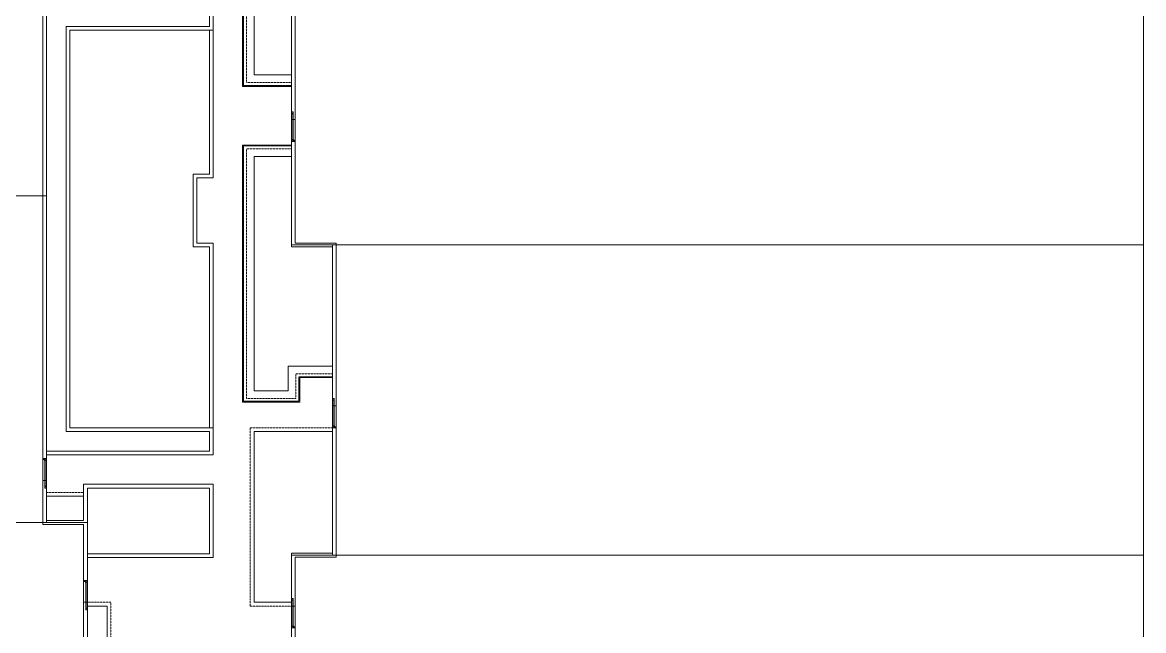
# Model space of a CAD drawing. Header units: metres. Extents: x 5205117 to 5948571, y 646915 to 1143748.
# Drawn here: x 5527178 to 5595824, y 726729 to 763978 of the extents above; entities that cross this region are included whole.
import ezdxf

# ---------------------------------------------------------------- set-up
doc = ezdxf.new("R2010")
doc.units = ezdxf.units.M
doc.header["$MEASUREMENT"] = 0
doc.linetypes.add('DASHED', pattern=[0.75, 0.5, -0.25])
doc.linetypes.add('HIDDEN', pattern=[0.375, 0.25, -0.125])
doc.layers.get('0').update_dxf_attribs({"color": 1, "linetype": 'DASHED', "lineweight": 30})
for name, color, linetype, lineweight in [('A-Door', 3, 'Continuous', 15), ('A-Dotted', 43, 'DASHED', 5), ('A-Elevation 1', 4, 'Continuous', 13), ('A-Elevation 2', 163, 'Continuous', 9), ('A-Elevation 3', 251, 'Continuous', 5), ('A-Hidden', 2, 'HIDDEN', 5), ('PLOT', 7, 'Continuous', 5), ('road', 7, 'Continuous', 9)]:
    doc.layers.add(name, color=color, linetype=linetype, lineweight=lineweight)

# ---------------------------------------------------------------- blocks, each defined once
blk = doc.blocks.new('A$C7DF671ED')
at = {"layer": 'A-Door'}
for p, q in [((-8, 1699), (-9, 1698)), ((-9, 1698), (-9, 1697)), ((-9, 1697), (-9, 1696)), ((-9, 1696), (-9, 1695)), ((-9, 1695), (-9, 1693)), ((-9, 1693), (-8, 1693)), ((-7, 1700), (-8, 1699)), ((-7, 1698), (-8, 1698)), ((-8, 1698), (-8, 1698)), ((-8, 1698), (-8, 1697)), ((-8, 1697), (-8, 1697)), ((-8, 1697), (-8, 1697)), ((-8, 1697), (-8, 1697)), ((-8, 1697), (-8, 1696)), ((-8, 1696), (-8, 1696)), ((-8, 1696), (-8, 1695)), ((-8, 1696), (-8, 1696)), ((-8, 1696), (-8, 1696)), ((-8, 1696), (-8, 1696)), ((-8, 1695), (-8, 1695)), ((-8, 1695), (-8, 1695)), ((-8, 1695), (-8, 1695)), ((-8, 1695), (-8, 1694)), ((-8, 1694), (-8, 1694)), ((-8, 1694), (-8, 1694)), ((-7, 1694), (-8, 1694)), ((-8, 1693), (-7, 1692)), ((-6, 1700), (-7, 1700)), ((-6, 1699), (-7, 1699)), ((-7, 1699), (-7, 1698)), ((-7, 1698), (-7, 1698)), ((-7, 1698), (-7, 1698)), ((-7, 1698), (-7, 1698)), ((-7, 1698), (-7, 1698)), ((-7, 1694), (-7, 1693)), ((-7, 1694), (-7, 1694)), ((-7, 1693), (-7, 1693)), ((-7, 1693), (-7, 1693)), ((-7, 1693), (-7, 1693)), ((-7, 1693), (-7, 1693)), ((-7, 1693), (-6, 1693)), ((-7, 1692), (-6, 1691)), ((-5, 1700), (-6, 1700)), ((-6, 1699), (-6, 1699)), ((-5, 1699), (-6, 1699)), ((-6, 1699), (-6, 1699)), ((-6, 1699), (-6, 1699)), ((-6, 1699), (-6, 1699)), ((-6, 1693), (-6, 1692)), ((-6, 1693), (-6, 1693)), ((-6, 1693), (-6, 1693)), ((-6, 1693), (-6, 1693)), ((-6, 1692), (-5, 1692)), ((-6, 1691), (-5, 1691)), ((-5, 1738), (0, 1738)), ((-5, 1738), (-5, 1733)), ((-5, 1733), (0, 1733)), ((-5, 1733), (-5, 1723)), ((-5, 1723), (0, 1723)), ((-5, 1723), (-5, 1718)), ((-5, 1718), (0, 1718)), ((-5, 1709), (-5, 1718)), ((-5, 1709), (0, 1709)), ((-5, 1709), (-5, 1700)), ((-5, 1700), (0, 1700)), ((-3, 1700), (-5, 1700)), ((-4, 1699), (-5, 1699)), ((-5, 1699), (-5, 1699)), ((-5, 1699), (-5, 1699)), ((-5, 1699), (-5, 1699)), ((-5, 1692), (-5, 1692)), ((-5, 1692), (-5, 1692)), ((-5, 1692), (-5, 1692)), ((-5, 1692), (-4, 1692)), ((-5, 1691), (-3, 1691)), ((-5, 1691), (-5, 1683)), ((0, 1691), (-5, 1691)), ((0, 1683), (-5, 1683)), ((-5, 1683), (-5, 1674)), ((0, 1674), (-5, 1674)), ((-5, 1674), (-5, 1668)), ((0, 1668), (-5, 1668)), ((-5, 1668), (-5, 1659)), ((0, 1659), (-5, 1659)), ((-5, 1659), (-5, 1654)), ((0, 1654), (-5, 1654)), ((-4, 1699), (-4, 1699)), ((-4, 1699), (-4, 1699)), ((-4, 1699), (-4, 1699)), ((-3, 1699), (-4, 1699)), ((-4, 1699), (-4, 1699)), ((-4, 1692), (-3, 1693)), ((-4, 1692), (-4, 1692)), ((-4, 1692), (-4, 1692)), ((-4, 1692), (-4, 1692)), ((-2, 1700), (-3, 1700)), ((-3, 1699), (-3, 1699)), ((-3, 1699), (-3, 1699)), ((-2, 1698), (-3, 1699)), ((-3, 1699), (-3, 1699)), ((-3, 1699), (-3, 1699)), ((-3, 1693), (-3, 1693)), ((-3, 1693), (-3, 1693)), ((-3, 1693), (-3, 1693)), ((-3, 1693), (-3, 1693)), ((-3, 1693), (-2, 1693)), ((-3, 1691), (-2, 1692)), ((-1, 1699), (-2, 1700)), ((-2, 1697), (-2, 1698)), ((-2, 1698), (-2, 1698)), ((-2, 1698), (-2, 1698)), ((-2, 1698), (-2, 1698)), ((-2, 1698), (-2, 1698)), ((-2, 1698), (-2, 1698)), ((-1, 1697), (-2, 1697)), ((-2, 1694), (-1, 1695)), ((-2, 1693), (-2, 1694)), ((-2, 1694), (-2, 1694)), ((-2, 1694), (-2, 1694)), ((-2, 1694), (-2, 1694)), ((-2, 1694), (-2, 1694)), ((-2, 1692), (-1, 1693)), ((-2, 1693), (-2, 1693)), ((-2, 1693), (-2, 1693)), ((-1, 1698), (-1, 1699)), ((0, 1697), (-1, 1698)), ((-1, 1696), (-1, 1697)), ((-1, 1697), (-1, 1697)), ((-1, 1697), (-1, 1697)), ((-1, 1697), (-1, 1697)), ((-1, 1696), (-1, 1696)), ((-1, 1696), (-1, 1696)), ((-1, 1695), (-1, 1696)), ((-1, 1696), (-1, 1696)), ((-1, 1693), (0, 1695)), ((-1, 1695), (-1, 1695)), ((-1, 1695), (-1, 1695)), ((-1, 1695), (-1, 1695)), ((-1, 1695), (-1, 1695)), ((-1, 1693), (-1, 1693)), ((0, 1800), (74, 1800)), ((0, 1738), (0, 1800)), ((0, 1738), (0, 1733)), ((0, 1723), (0, 1733)), ((0, 1718), (0, 1723)), ((0, 1709), (0, 1718)), ((0, 1700), (0, 1709)), ((74, 1700), (0, 1700)), ((0, 1696), (0, 1700)), ((0, 1696), (0, 1697)), ((0, 1695), (0, 1696)), ((0, 1693), (0, 1696)), ((0, 1691), (0, 1693)), ((0, 1691), (74, 1691)), ((0, 1683), (0, 1691)), ((0, 1683), (0, 1674)), ((0, 1668), (0, 1674)), ((0, 1659), (0, 1668)), ((0, 1654), (0, 1659)), ((0, 1654), (0, 109)), ((74, 1700), (74, 1800)), ((74, 1691), (74, 165)), ((0, 109), (74, 109)), ((0, 0), (0, 100)), ((0, 100), (74, 100)), ((74, 0), (0, 0)), ((81, 165), (74, 165)), ((74, 165), (74, 156)), ((81, 156), (74, 156)), ((74, 118), (74, 156)), ((74, 118), (75, 118)), ((74, 118), (74, 118)), ((74, 118), (74, 118)), ((74, 118), (74, 118)), ((74, 118), (74, 118)), ((74, 118), (74, 118)), ((75, 118), (74, 118)), ((74, 118), (74, 112)), ((81, 112), (74, 112)), ((74, 109), (74, 112)), ((78, 102), (74, 109)), ((74, 109), (74, 109)), ((74, 109), (74, 109)), ((74, 67), (74, 100)), ((74, 67), (79, 67)), ((74, 39), (74, 67)), ((74, 0), (74, 39)), ((74, 39), (79, 39)), ((81, 118), (75, 118)), ((81, 95), (78, 102)), ((82, 113), (79, 118)), ((79, 67), (79, 60)), ((79, 60), (91, 60)), ((79, 48), (79, 56)), ((92, 56), (79, 56)), ((79, 55), (79, 55)), ((79, 55), (79, 55)), ((79, 51), (79, 55)), ((79, 51), (79, 55)), ((79, 55), (79, 55)), ((81, 55), (79, 55)), ((79, 51), (79, 51)), ((79, 51), (79, 51)), ((79, 51), (79, 51)), ((79, 51), (80, 51)), ((93, 48), (79, 48)), ((79, 39), (79, 45)), ((79, 45), (93, 45)), ((80, 51), (81, 51)), ((80, 51), (80, 51)), ((80, 51), (80, 51)), ((81, 165), (81, 156)), ((81, 156), (81, 123)), ((86, 125), (81, 123)), ((81, 123), (81, 118)), ((81, 112), (81, 118)), ((84, 88), (81, 95)), ((81, 55), (82, 55)), ((81, 55), (81, 55)), ((81, 51), (82, 51)), ((81, 51), (81, 51)), ((81, 51), (81, 51)), ((86, 106), (82, 113)), ((82, 55), (83, 55)), ((82, 55), (82, 55)), ((82, 51), (82, 51)), ((82, 51), (83, 51)), ((83, 55), (84, 55)), ((83, 51), (84, 51)), ((87, 81), (84, 88)), ((84, 55), (86, 55)), ((84, 55), (84, 55)), ((84, 51), (86, 51)), ((84, 51), (84, 51)), ((90, 118), (86, 125)), ((89, 99), (86, 106)), ((86, 55), (87, 55)), ((86, 55), (86, 55)), ((86, 51), (86, 51)), ((86, 51), (87, 51)), ((89, 73), (87, 81)), ((87, 55), (88, 55)), ((87, 51), (88, 51)), ((88, 55), (89, 55)), ((88, 55), (88, 55)), ((88, 51), (89, 51)), ((88, 51), (88, 51)), ((92, 91), (89, 99)), ((90, 66), (89, 73)), ((89, 55), (89, 51)), ((89, 55), (90, 55)), ((89, 51), (90, 51)), ((89, 12), (90, 17)), ((89, 12), (90, 8)), ((94, 110), (90, 118)), ((91, 60), (90, 66)), ((90, 55), (91, 55)), ((90, 55), (90, 55)), ((90, 55), (90, 55)), ((91, 51), (90, 51)), ((90, 51), (90, 51)), ((90, 51), (90, 51)), ((90, 17), (92, 20)), ((92, 5), (90, 8)), ((91, 60), (110, 60)), ((91, 55), (91, 55)), ((92, 55), (91, 55)), ((92, 51), (91, 51)), ((91, 51), (91, 51)), ((95, 83), (92, 91)), ((92, 56), (93, 56)), ((92, 55), (92, 56)), ((92, 55), (92, 55)), ((94, 55), (92, 55)), ((92, 55), (92, 55)), ((93, 51), (92, 55)), ((92, 51), (92, 51)), ((93, 51), (92, 51)), ((92, 20), (94, 22)), ((95, 2), (92, 5)), ((93, 56), (94, 56)), ((93, 50), (93, 51)), ((94, 51), (93, 51)), ((93, 48), (93, 50)), ((93, 48), (111, 48)), ((93, 43), (93, 45)), ((93, 45), (112, 45)), ((94, 35), (93, 43)), ((98, 102), (94, 110)), ((94, 56), (95, 56)), ((94, 51), (94, 55)), ((95, 55), (94, 55)), ((94, 55), (94, 55)), ((94, 55), (94, 55)), ((94, 55), (94, 55)), ((95, 51), (94, 51)), ((94, 51), (94, 51)), ((94, 51), (94, 51)), ((94, 51), (94, 51)), ((94, 22), (94, 35)), ((94, 22), (95, 23)), ((94, 17), (94, 22)), ((112, 17), (94, 17)), ((97, 75), (95, 83)), ((95, 56), (96, 56)), ((97, 55), (95, 55)), ((97, 51), (95, 51)), ((95, 23), (98, 25)), ((98, 0), (95, 2)), ((96, 56), (96, 56)), ((96, 56), (96, 56)), ((96, 56), (96, 56)), ((97, 56), (96, 56)), ((99, 68), (97, 75)), ((97, 56), (99, 56)), ((97, 55), (97, 55)), ((98, 55), (97, 55)), ((97, 55), (97, 55)), ((97, 51), (97, 51)), ((98, 51), (97, 51)), ((97, 51), (97, 51)), ((101, 94), (98, 102)), ((98, 55), (98, 55)), ((99, 55), (98, 55)), ((98, 51), (98, 51)), ((98, 51), (99, 51)), ((103, 26), (98, 25)), ((101, 60), (99, 68)), ((99, 56), (99, 56)), ((102, 56), (99, 56)), ((100, 55), (99, 55)), ((99, 51), (100, 51)), ((100, 55), (100, 51)), ((100, 55), (100, 55)), ((100, 55), (100, 55)), ((100, 55), (100, 55)), ((100, 55), (100, 55)), ((100, 55), (111, 55)), ((100, 51), (100, 51)), ((100, 51), (100, 51)), ((100, 51), (100, 51)), ((100, 51), (100, 51)), ((111, 51), (100, 51)), ((104, 86), (101, 94)), ((102, 51), (101, 56)), ((102, 56), (103, 56)), ((102, 48), (102, 51)), ((102, 43), (102, 45)), ((103, 35), (102, 43)), ((103, 56), (111, 56)), ((103, 35), (103, 17)), ((107, 25), (103, 26)), ((107, 78), (104, 86)), ((109, 69), (107, 78)), ((111, 23), (107, 25)), ((107, 0), (111, 2)), ((110, 61), (109, 69)), ((110, 60), (110, 61)), ((110, 60), (163, 60)), ((111, 55), (111, 56)), ((111, 56), (163, 56)), ((113, 55), (111, 55)), ((111, 55), (111, 55)), ((111, 52), (111, 55)), ((111, 51), (111, 52)), ((113, 51), (111, 51)), ((111, 51), (111, 51)), ((111, 48), (111, 51)), ((111, 48), (163, 48)), ((112, 22), (111, 23)), ((111, 2), (114, 5)), ((112, 44), (112, 45)), ((112, 45), (163, 45)), ((112, 35), (112, 44)), ((112, 22), (112, 35)), ((114, 20), (112, 22)), ((112, 21), (112, 22)), ((112, 17), (112, 19)), ((115, 55), (113, 55)), ((115, 51), (113, 51)), ((115, 17), (114, 20)), ((114, 5), (115, 8)), ((115, 55), (115, 55)), ((115, 55), (115, 51)), ((115, 55), (115, 55)), ((115, 55), (115, 55)), ((115, 55), (115, 55)), ((116, 55), (115, 55)), ((115, 51), (115, 51)), ((116, 51), (115, 51)), ((115, 51), (115, 51)), ((115, 51), (115, 51)), ((115, 51), (115, 51)), ((115, 17), (116, 12)), ((115, 8), (116, 12)), ((116, 55), (116, 55)), ((116, 55), (116, 51)), ((116, 55), (116, 55)), ((116, 55), (116, 55)), ((117, 55), (116, 55)), ((116, 51), (116, 51)), ((116, 51), (116, 51)), ((116, 51), (116, 51)), ((117, 51), (116, 51)), ((141, 55), (117, 55)), ((117, 51), (149, 51)), ((141, 55), (141, 55)), ((149, 55), (141, 55)), ((149, 55), (149, 51)), ((153, 55), (149, 55)), ((157, 51), (149, 51)), ((153, 55), (153, 55)), ((157, 55), (153, 55)), ((157, 51), (157, 55)), ((157, 55), (163, 55)), ((157, 51), (163, 51)), ((163, 60), (163, 60)), ((163, 60), (164, 60)), ((163, 60), (163, 60)), ((163, 56), (163, 55)), ((163, 55), (163, 51)), ((163, 55), (166, 55)), ((163, 51), (163, 48)), ((163, 51), (166, 51)), ((163, 45), (163, 45)), ((163, 45), (163, 45)), ((163, 45), (164, 45)), ((164, 60), (164, 59)), ((164, 59), (165, 59)), ((164, 59), (164, 59)), ((164, 45), (165, 46)), ((164, 45), (164, 45)), ((164, 45), (164, 45)), ((165, 59), (165, 59)), ((165, 59), (165, 58)), ((165, 58), (165, 58)), ((165, 58), (165, 58)), ((165, 58), (166, 57)), ((165, 47), (166, 47)), ((165, 46), (165, 47)), ((165, 47), (165, 47)), ((165, 46), (165, 46)), ((165, 46), (165, 46)), ((166, 57), (166, 57)), ((166, 57), (166, 55)), ((166, 55), (166, 51)), ((166, 55), (167, 55)), ((166, 51), (166, 48)), ((166, 51), (167, 51)), ((166, 48), (166, 47)), ((167, 55), (167, 55)), ((167, 55), (167, 51)), ((167, 55), (167, 55)), ((167, 55), (167, 55)), ((171, 55), (167, 55)), ((167, 51), (167, 51)), ((167, 51), (167, 51)), ((167, 51), (167, 51)), ((167, 51), (176, 51)), ((172, 55), (171, 55)), ((172, 55), (173, 55)), ((173, 55), (173, 55)), ((175, 55), (173, 55)), ((176, 55), (175, 55)), ((175, 55), (175, 55)), ((176, 55), (176, 51)), ((178, 55), (176, 55)), ((176, 55), (176, 55)), ((178, 51), (176, 51)), ((178, 55), (179, 55)), ((179, 51), (178, 51)), ((179, 55), (180, 55)), ((180, 51), (179, 51)), ((180, 55), (180, 55)), ((180, 55), (180, 55)), ((180, 55), (181, 55)), ((180, 51), (180, 51)), ((180, 51), (180, 51)), ((181, 51), (180, 51)), ((181, 55), (181, 55)), ((181, 51), (181, 55)), ((181, 51), (181, 51)), ((98, 0), (103, -1)), ((107, 0), (103, -1))]:
    blk.add_line(p, q, dxfattribs=at)
blk = doc.blocks.new('A$Cda8b4320')
at = {"layer": 'A-Dotted', "ltscale": 5}
for points in [[(-108014, -15000), (-108014, -12050), (-99314, -12050), (-99314, -9150), (-84464, -9150), (-84464, -12650), (-85964, -12650), (-85964, -15000)], [(-125854, -17500), (-125854, -15450), (-127354, -15450), (-127354, -12050), (-111714, -12050), (-111714, -15000)]]:
    blk.add_lwpolyline(points, dxfattribs=at)
at = {"layer": 'A-Elevation 1', "ltscale": 0.5}
for points in [[(-136924, -2500), (-138324, -2500), (-138324, -2270), (-134894, -2270), (-134894, 230), (-132204, 230), (-132204, 0), (-134664, 0), (-134664, -2270)], [(-136924, -2500), (-136924, -10200), (-132434, -10200), (-132434, -2270), (-134664, -2270)], [(-134664, -2500), (-136694, -2500)], [(-136694, -2500), (-136694, -9970), (-132664, -9970), (-132664, -2500), (-134664, -2500)], [(-170737, -15230), (-170737, -15000), (-141234, -15000), (-141234, -15230), (-170737, -15230)]]:
    blk.add_lwpolyline(points, dxfattribs=at)
for points in [[(-102734, 230), (-130864, 230), (-130864, 0), (-102734, 0)], [(-162587, -2270), (-162587, -2500), (-139664, -2500), (-139664, -2270)], [(-111434, -15000), (-117894, -15000), (-117894, -17500), (-127634, -17500), (-127634, -17730), (-117664, -17730), (-117664, -15230), (-111434, -15230)], [(-84184, -15000), (-84184, -15230), (-110094, -15230), (-110094, -15000)]]:
    blk.add_lwpolyline(points, close=True, dxfattribs=at)
at = {"layer": 'A-Elevation 1', "ltscale": 5}
blk.add_lwpolyline([(-136894, -15230), (-139894, -15230), (-139894, -15000), (-136664, -15000), (-136664, -17500), (-128974, -17500), (-128974, -17730), (-136894, -17730)], close=True, dxfattribs=at)
at = {"layer": 'A-Elevation 2', "ltscale": 5}
for points in [[(-130634, 0), (-130634, -10200), (-128974, -10200), (-128974, -1430), (-104624, -1430), (-104624, -10200), (-102964, -10200), (-102964, 0)], [(-130404, 0), (-130404, -9970), (-129204, -9970), (-129204, -1200), (-104394, -1200), (-104394, -9970), (-103194, -9970), (-103194, 0)]]:
    blk.add_lwpolyline(points, dxfattribs=at)
at = {"layer": 'A-Elevation 2', "ltscale": 5, "flags": 128}
for points in [[(-108064, -15000), (-108064, -12000), (-99364, -12000), (-99364, -9100), (-84414, -9100), (-84414, -12700), (-85914, -12700), (-85914, -15000)], [(-107364, -15000), (-107364, -12700), (-98664, -12700), (-98664, -9800), (-85114, -9800), (-85114, -12000), (-86614, -12000), (-86614, -15000)], [(-125904, -17500), (-125904, -15500), (-127404, -15500), (-127404, -12000), (-111664, -12000), (-111664, -15000)], [(-125204, -17500), (-125204, -14800), (-126704, -14800), (-126704, -12700), (-112364, -12700), (-112364, -15000)]]:
    blk.add_lwpolyline(points, dxfattribs=at)
at = {"layer": 'A-Elevation 3', "ltscale": 5}
for p, q in [((-133164, -2270), (-133164, 0)), ((-132204, 230), (-130864, 230)), ((-132204, 0), (-130864, 0)), ((-139664, -2270), (-138324, -2270)), ((-139664, -2500), (-138324, -2500)), ((-141234, -15000), (-139894, -15000)), ((-111434, -15000), (-110094, -15000)), ((-141234, -15230), (-139894, -15230)), ((-111434, -15230), (-110094, -15230)), ((-128974, -17500), (-127634, -17500)), ((-128974, -17730), (-127634, -17730))]:
    blk.add_line(p, q, dxfattribs=at)
at = {"layer": 'A-Elevation 3', "ltscale": 5, "flags": 128}
for points in [[(-156329, -2500), (-156329, -3700), (-139894, -3700), (-139894, -2500)], [(-129204, -17500), (-129204, -12700), (-139664, -12700), (-139664, -15000)]]:
    blk.add_lwpolyline(points, dxfattribs=at)
at = {"layer": 'A-Elevation 3', "ltscale": 5}
for points in [[(-128974, -9970), (-117894, -9970), (-117894, -8970), (-113434, -8970), (-113434, -9970), (-104624, -9970)], [(-128974, -10200), (-117664, -10200), (-117664, -9200), (-113664, -9200), (-113664, -10200), (-104624, -10200)]]:
    blk.add_lwpolyline(points, dxfattribs=at)
at = {"layer": 'A-Hidden', "ltscale": 5}
blk.add_line((-132934, -2270), (-132934, 0), dxfattribs=at)
for points in [[(-156559, -2500), (-156559, -3930), (-139664, -3930), (-139664, -2500)], [(-107834, -15000), (-107834, -12230), (-99134, -12230), (-99134, -9330), (-84644, -9330), (-84644, -12470), (-86144, -12470), (-86144, -15000)], [(-125674, -17500), (-125674, -15270), (-127174, -15270), (-127174, -12230), (-111894, -12230), (-111894, -15000)], [(-128974, -17500), (-128974, -12470), (-139894, -12470), (-139894, -15000)]]:
    blk.add_lwpolyline(points, dxfattribs=at)
at = {"layer": 'A-Door'}
for p, rotation in [((-130864, 25), 90), ((-138324, -2475), 90), ((-141234, -15025), 270), ((-111434, -15025), 270), ((-128974, -17525), 270)]:
    blk.add_blockref('A$C7DF671ED', p, dxfattribs=dict(at, rotation=rotation))

msp = doc.modelspace()

# ---------------------------------------------------------------- linework, layer by layer
at = {"layer": 'PLOT', "ltscale": 0.5}
for p, q in [((5476491.9, 753346.5), (5528658, 753346.5)), ((5595824.1, 750346.6), (5546158, 750346.6)), ((5476491.9, 733346.5), (5528658, 733346.5)), ((5595824.1, 731346.6), (5543658, 731346.6))]:
    msp.add_line(p, q, dxfattribs=at)
at = {"layer": 'road', "ltscale": 0.5}
for p, q in [((5595824.1, 863125.3), (5595823.8, 693461.6)), ((5543658, 750346.6), (5543658, 788346.6)), ((5528658, 733346.5), (5528658, 773346.5)), ((5546158, 731346.6), (5546158, 750346.6)), ((5531158, 693346.5), (5531158, 733346.5)), ((5543657.9, 693461.6), (5543658, 731346.6))]:
    msp.add_line(p, q, dxfattribs=at)
for points in [[(5546158, 750346.6), (5543658, 750346.6)], [(5528658, 733346.5), (5531158, 733346.5)], [(5543658, 731346.6), (5546158, 731346.6)]]:
    msp.add_lwpolyline(points, dxfattribs=at)

# ---------------------------------------------------------------- block references
at = {"color": 2, "ltscale": 5, "rotation": 90}
msp.add_blockref('A$Cda8b4320', (5528657.9, 868125.3), dxfattribs=at)

doc.saveas('drawing.dxf')
